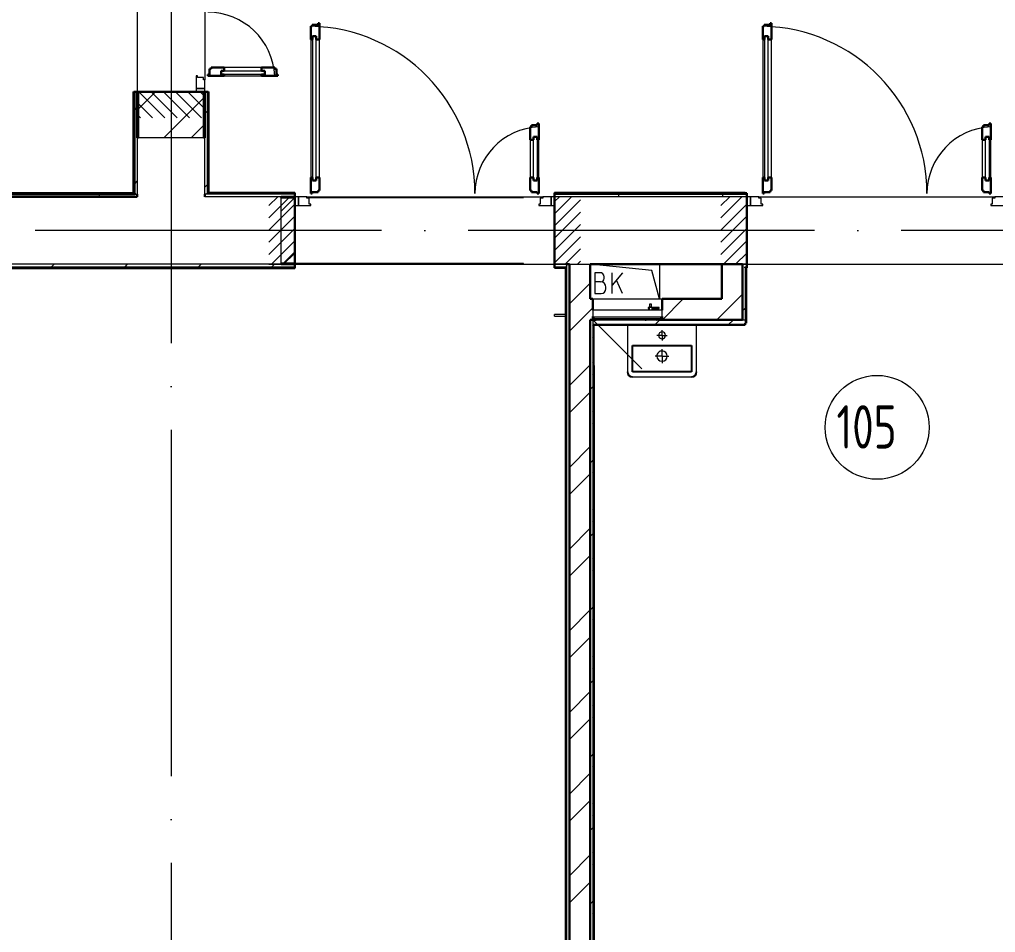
# Model space of a CAD drawing. Header units: millimetres. Extents: x -259793 to 1187961, y -549744 to 43070.
# Drawn here: x -60181 to -54545, y -18046 to -12776 of the extents above; entities that cross this region are included whole.
import ezdxf

# ---------------------------------------------------------------- set-up
doc = ezdxf.new("R2010")
doc.units = ezdxf.units.MM
doc.linetypes.add('ADSK_Линия сетки', pattern=[25, 20, -2.5, 0, -2.5])
doc.linetypes.add('ADSK_Штриховая_ш2 п1_5', pattern=[4.5, 3, -1.5])
for name, color, linetype, lineweight in [('Двери', 252, 'Continuous', 9), ('Марки помещений', 252, 'Continuous', 20), ('Оборудование', 8, 'Continuous', 18), ('Ограждение', 252, 'Continuous', 9), ('Оси', 252, 'Continuous', 9), ('Перекрытие', 252, 'Continuous', 18), ('Стены внутренние', 7, 'Continuous', 18), ('Стены наружные', 7, 'Continuous', 18), ('Стены штриховка', 7, 'Continuous', 9)]:
    doc.layers.add(name, color=color, linetype=linetype, lineweight=lineweight)
doc.layers.add('Двери открывание', color=7, linetype='Continuous', lineweight=9, true_color=0xc0c0c0)
doc.layers.add('Узлы', color=7, linetype='Continuous')
doc.styles.add('GOST Common_3', font='', dxfattribs={"height": 3.5})
doc.styles.get('GOST Common_3').set_extended_font_data('GOST 2.304 type A')
pattern_1 = [(0, (-32119.8, 96), (0, 600), []), (90, (-32119.8, 96), (-600, 4e-14), [])]

# ---------------------------------------------------------------- blocks, each defined once
blk = doc.blocks.new('1 этаж')
at = {"layer": 'Двери', "lineweight": 18, "true_color": 0x636466}
h = blk.add_hatch(dxfattribs=at)
h.set_pattern_fill('FP_2', color=251, angle=-90, style=0, pattern_type=2)
h.set_pattern_definition([(315, (-59305.8, -12318.73), (35.3553, 35.3553), [])])
h.paths.add_polyline_path([(-59500.8, -13343.7), (-59110.8, -13343.7), (-59110.8, -13193.7), (-59500.8, -13193.7), (-59500.8, -13204.2)])
h.paths.add_polyline_path([(-59500.8, -11543.7), (-59500.8, -11693.7), (-59110.8, -11693.7), (-59110.8, -11543.7)])
h = blk.add_hatch(dxfattribs=at)
h.set_pattern_fill('FP_2', color=251, style=0, pattern_type=2)
h.set_pattern_definition([(45, (-57965.8, -13993.73), (-35.3553, 35.3553), [])])
h.paths.add_polyline_path([(-56940.8, -14188.7), (-56940.8, -13798.7), (-57090.8, -13798.7), (-57090.8, -14188.7), (-57080.3, -14188.7)])
h.paths.add_polyline_path([(-58740.8, -14188.7), (-58590.8, -14188.7), (-58590.8, -13798.7), (-58740.8, -13798.7)])
h = blk.add_hatch(dxfattribs=at)
h.set_pattern_fill('FP_2', color=251, style=0, pattern_type=2)
h.set_pattern_definition([(45, (-55355.803, -13993.73), (-35.3553, 35.3553), [])])
h.paths.add_polyline_path([(-54330.8, -14188.7), (-54330.8, -13798.7), (-54480.8, -13798.7), (-54480.8, -14188.7), (-54470.3, -14188.7)])
h.paths.add_polyline_path([(-56130.8, -14188.7), (-55980.8, -14188.7), (-55980.8, -13798.7), (-56130.8, -13798.7)])
at = {"layer": 'Ограждение', "true_color": 0x636466}
h = blk.add_hatch(dxfattribs=at)
h.set_pattern_fill('FP_25', color=251, style=0, pattern_type=2)
h.set_pattern_definition(pattern_1)
h.paths.add_polyline_path([(-59090.8, -13778.7), (-59085.8, -13773.7), (-59085.8, -13193.7), (-59090.8, -13193.7), (-59090.8, -13777.1)])
h = blk.add_hatch(dxfattribs=at)
h.set_pattern_fill('FP_25', color=251, style=0, pattern_type=2)
h.set_pattern_definition(pattern_1)
h.paths.add_polyline_path([(-56004, -13778.7), (-55990.8, -13778.7), (-55990.8, -13773.7), (-57090.8, -13773.7), (-57090.8, -13778.7), (-56721.6, -13778.7)])
at = {"color": 251, "lineweight": 18, "true_color": 0x636466}
for p, q in [((-56530.4, -14224.6), (-56885.8, -14188.7)), ((-56485.8, -14188.7), (-56485.8, -14388.7)), ((-56828.4, -14237), (-56858.4, -14237)), ((-56858.4, -14237), (-56858.4, -14357)), ((-56698.4, -14237), (-56758.4, -14308.5)), ((-56758.4, -14357), (-56758.4, -14237)), ((-56485.8, -14388.7), (-56530.4, -14224.6)), ((-56825.1, -14290.3), (-56858.4, -14290.3)), ((-56805.1, -14270.3), (-56805.1, -14260.3)), ((-56698.4, -14357), (-56734.4, -14279.8)), ((-56858.4, -14357), (-56821.8, -14357)), ((-56795.1, -14330.3), (-56795.1, -14320.3))]:
    blk.add_line(p, q, dxfattribs=at)
for centre, radius, start, end in [((-56828.4, -14260.3), 23.3, 0, 90), ((-56825.1, -14270.3), 20, 270, 0), ((-56825.1, -14320.3), 30, 0, 90), ((-56821.8, -14330.3), 26.7, 270, 0)]:
    blk.add_arc(centre, radius, start, end, dxfattribs=at)
at = {"layer": 'Двери', "color": 251, "lineweight": 30, "true_color": 0x636466}
for p, q in [((-58490.8, -12814.7), (-58498.8, -12814.7)), ((-58498.8, -12814.7), (-58498.8, -12890.7)), ((-58456.8, -12805.7), (-58490.8, -12805.7)), ((-58490.8, -12805.7), (-58490.8, -12814.7)), ((-58448.8, -12796.7), (-58456.8, -12796.7)), ((-58456.8, -12796.7), (-58456.8, -12805.7)), ((-58448.8, -12890.7), (-58448.8, -12796.7)), ((-55880.8, -12814.7), (-55888.8, -12814.7)), ((-55888.8, -12814.7), (-55888.8, -12890.7)), ((-55846.8, -12805.7), (-55880.8, -12805.7)), ((-55880.8, -12805.7), (-55880.8, -12814.7)), ((-55838.8, -12796.7), (-55846.8, -12796.7)), ((-55846.8, -12796.7), (-55846.8, -12805.7)), ((-55838.8, -12890.7), (-55838.8, -12796.7)), ((-58489.8, -12890.7), (-58498.8, -12890.7)), ((-58489.8, -12872.7), (-58489.8, -12890.7)), ((-58468.8, -12872.7), (-58489.8, -12872.7)), ((-58468.8, -12890.7), (-58468.8, -12872.7)), ((-58448.8, -12890.7), (-58468.8, -12890.7)), ((-55879.8, -12890.7), (-55888.8, -12890.7)), ((-55879.8, -12872.7), (-55879.8, -12890.7)), ((-55858.8, -12872.7), (-55879.8, -12872.7)), ((-55858.8, -12890.7), (-55858.8, -12872.7)), ((-55838.8, -12890.7), (-55858.8, -12890.7)), ((-59083.8, -13059.7), (-59083.8, -13093.7)), ((-59074.8, -13059.7), (-59083.8, -13059.7)), ((-58998.8, -13051.7), (-59074.8, -13051.7)), ((-59074.8, -13051.7), (-59074.8, -13059.7)), ((-58998.8, -13071.7), (-59016.8, -13071.7)), ((-59016.8, -13071.7), (-59016.8, -13092.7)), ((-58998.8, -13051.7), (-58998.8, -13071.7)), ((-58706.8, -13051.7), (-58782.8, -13051.7)), ((-58782.8, -13051.7), (-58782.8, -13071.7)), ((-58782.8, -13071.7), (-58764.8, -13071.7)), ((-58764.8, -13071.7), (-58764.8, -13092.7)), ((-58706.8, -13059.7), (-58706.8, -13051.7)), ((-58697.8, -13059.7), (-58706.8, -13059.7)), ((-58697.8, -13093.7), (-58697.8, -13059.7)), ((-59083.8, -13093.7), (-59092.8, -13093.7)), ((-59092.8, -13093.7), (-59092.8, -13101.7)), ((-59092.8, -13101.7), (-58998.8, -13101.7)), ((-59016.8, -13092.7), (-58998.8, -13092.7)), ((-58998.8, -13092.7), (-58998.8, -13101.7)), ((-58782.8, -13092.7), (-58782.8, -13101.7)), ((-58764.8, -13092.7), (-58782.8, -13092.7)), ((-58782.8, -13101.7), (-58688.8, -13101.7)), ((-58688.8, -13093.7), (-58697.8, -13093.7)), ((-58688.8, -13101.7), (-58688.8, -13093.7)), ((-57224.8, -13394.7), (-57232.8, -13394.7)), ((-57232.8, -13394.7), (-57232.8, -13470.7)), ((-57190.8, -13385.7), (-57224.8, -13385.7)), ((-57224.8, -13385.7), (-57224.8, -13394.7)), ((-57182.8, -13376.7), (-57190.8, -13376.7)), ((-57190.8, -13376.7), (-57190.8, -13385.7)), ((-57182.8, -13470.7), (-57182.8, -13376.7)), ((-54614.8, -13394.7), (-54622.8, -13394.7)), ((-54622.8, -13394.7), (-54622.8, -13470.7)), ((-54580.8, -13385.7), (-54614.8, -13385.7)), ((-54614.8, -13385.7), (-54614.8, -13394.7)), ((-54572.8, -13376.7), (-54580.8, -13376.7)), ((-54580.8, -13376.7), (-54580.8, -13385.7)), ((-54572.8, -13470.7), (-54572.8, -13376.7)), ((-57212.8, -13470.7), (-57212.8, -13452.7)), ((-57212.8, -13452.7), (-57191.8, -13452.7)), ((-57191.8, -13452.7), (-57191.8, -13470.7)), ((-54602.8, -13470.7), (-54602.8, -13452.7)), ((-54602.8, -13452.7), (-54581.8, -13452.7)), ((-54581.8, -13452.7), (-54581.8, -13470.7)), ((-57232.8, -13470.7), (-57212.8, -13470.7)), ((-57191.8, -13470.7), (-57182.8, -13470.7)), ((-54622.8, -13470.7), (-54602.8, -13470.7)), ((-54581.8, -13470.7), (-54572.8, -13470.7)), ((-58498.8, -13686.7), (-58498.8, -13780.7)), ((-58489.8, -13686.7), (-58498.8, -13686.7)), ((-58489.8, -13704.7), (-58489.8, -13686.7)), ((-58468.8, -13686.7), (-58468.8, -13704.7)), ((-58448.8, -13686.7), (-58468.8, -13686.7)), ((-58448.8, -13762.7), (-58448.8, -13686.7)), ((-57232.8, -13686.7), (-57232.8, -13762.7)), ((-57232.8, -13686.7), (-57212.8, -13686.7)), ((-57212.8, -13686.7), (-57212.8, -13704.7)), ((-57191.8, -13686.7), (-57182.8, -13686.7)), ((-57191.8, -13704.7), (-57191.8, -13686.7)), ((-57182.8, -13780.7), (-57182.8, -13686.7)), ((-55888.8, -13686.7), (-55888.8, -13780.7)), ((-55879.8, -13686.7), (-55888.8, -13686.7)), ((-55879.8, -13704.7), (-55879.8, -13686.7)), ((-55858.8, -13686.7), (-55858.8, -13704.7)), ((-55838.8, -13686.7), (-55858.8, -13686.7)), ((-55838.8, -13762.7), (-55838.8, -13686.7)), ((-54622.8, -13686.7), (-54622.8, -13762.7)), ((-54622.8, -13686.7), (-54602.8, -13686.7)), ((-54602.8, -13686.7), (-54602.8, -13704.7)), ((-54581.8, -13686.7), (-54572.8, -13686.7)), ((-54581.8, -13704.7), (-54581.8, -13686.7)), ((-54572.8, -13780.7), (-54572.8, -13686.7)), ((-58468.8, -13704.7), (-58489.8, -13704.7)), ((-57212.8, -13704.7), (-57191.8, -13704.7)), ((-55858.8, -13704.7), (-55879.8, -13704.7)), ((-54602.8, -13704.7), (-54581.8, -13704.7)), ((-58498.8, -13780.7), (-58490.8, -13780.7)), ((-58490.8, -13780.7), (-58490.8, -13771.7)), ((-58490.8, -13771.7), (-58456.8, -13771.7)), ((-58456.8, -13771.7), (-58456.8, -13762.7)), ((-58456.8, -13762.7), (-58448.8, -13762.7)), ((-57232.8, -13762.7), (-57224.8, -13762.7)), ((-57224.8, -13762.7), (-57224.8, -13771.7)), ((-57224.8, -13771.7), (-57190.8, -13771.7)), ((-57190.8, -13771.7), (-57190.8, -13780.7)), ((-57190.8, -13780.7), (-57182.8, -13780.7)), ((-55888.8, -13780.7), (-55880.8, -13780.7)), ((-55880.8, -13780.7), (-55880.8, -13771.7)), ((-55880.8, -13771.7), (-55846.8, -13771.7)), ((-55846.8, -13771.7), (-55846.8, -13762.7)), ((-55846.8, -13762.7), (-55838.8, -13762.7)), ((-54622.8, -13762.7), (-54614.8, -13762.7)), ((-54614.8, -13762.7), (-54614.8, -13771.7)), ((-54614.8, -13771.7), (-54580.8, -13771.7)), ((-54580.8, -13771.7), (-54580.8, -13780.7)), ((-54580.8, -13780.7), (-54572.8, -13780.7))]:
    blk.add_line(p, q, dxfattribs=at)
at = {"layer": 'Двери', "color": 251, "true_color": 0x636466}
for p, q in [((-58498.8, -12890.7), (-58498.8, -13686.7)), ((-58489.8, -12872.7), (-58489.8, -13704.7)), ((-58468.8, -12872.7), (-58489.8, -12872.7)), ((-58468.8, -13704.7), (-58468.8, -12872.7)), ((-58448.8, -13686.7), (-58448.8, -12890.7)), ((-55888.8, -12890.7), (-55888.8, -13686.7)), ((-55879.8, -12872.7), (-55879.8, -13704.7)), ((-55858.8, -12872.7), (-55879.8, -12872.7)), ((-55858.8, -13704.7), (-55858.8, -12872.7)), ((-55838.8, -13686.7), (-55838.8, -12890.7)), ((-59016.8, -13071.7), (-58764.8, -13071.7)), ((-59016.8, -13092.7), (-59016.8, -13071.7)), ((-58782.8, -13051.7), (-58998.8, -13051.7)), ((-58764.8, -13071.7), (-58764.8, -13092.7)), ((-59152.8, -13101.7), (-59160.8, -13101.7)), ((-59160.8, -13101.7), (-59160.8, -13173.7)), ((-59152.8, -13110.7), (-59152.8, -13101.7)), ((-59118.8, -13110.7), (-59152.8, -13110.7)), ((-59118.8, -13124.7), (-59118.8, -13110.7)), ((-59110.8, -13124.7), (-59118.8, -13124.7)), ((-59110.8, -13173.7), (-59110.8, -13124.7)), ((-58764.8, -13092.7), (-59016.8, -13092.7)), ((-58998.8, -13101.7), (-58782.8, -13101.7)), ((-59110.8, -13173.7), (-59160.8, -13173.7)), ((-59160.8, -13173.7), (-59160.8, -13193.7)), ((-59160.8, -13173.7), (-59110.8, -13173.7)), ((-59110.8, -13193.7), (-59110.8, -13173.7)), ((-59160.8, -13193.7), (-59110.8, -13193.7)), ((-57212.8, -13704.7), (-57212.8, -13452.7)), ((-57212.8, -13452.7), (-57191.8, -13452.7)), ((-57191.8, -13452.7), (-57191.8, -13704.7)), ((-54602.8, -13704.7), (-54602.8, -13452.7)), ((-54602.8, -13452.7), (-54581.8, -13452.7)), ((-54581.8, -13452.7), (-54581.8, -13704.7)), ((-57232.8, -13470.7), (-57232.8, -13686.7)), ((-57182.8, -13686.7), (-57182.8, -13470.7)), ((-54622.8, -13470.7), (-54622.8, -13686.7)), ((-54572.8, -13686.7), (-54572.8, -13470.7)), ((-58489.8, -13704.7), (-58468.8, -13704.7)), ((-57191.8, -13704.7), (-57212.8, -13704.7)), ((-55879.8, -13704.7), (-55858.8, -13704.7)), ((-54581.8, -13704.7), (-54602.8, -13704.7)), ((-58590.8, -13798.7), (-58590.8, -13848.7)), ((-58570.8, -13798.7), (-58590.8, -13798.7)), ((-58570.8, -13848.7), (-58570.8, -13798.7)), ((-58521.8, -13798.7), (-58570.8, -13798.7)), ((-58570.8, -13798.7), (-58570.8, -13848.7)), ((-58521.8, -13806.7), (-58521.8, -13798.7)), ((-58507.8, -13806.7), (-58521.8, -13806.7)), ((-58507.8, -13840.7), (-58507.8, -13806.7)), ((-57159.8, -13806.7), (-57173.8, -13806.7)), ((-57173.8, -13806.7), (-57173.8, -13840.7)), ((-57159.8, -13798.7), (-57159.8, -13806.7)), ((-57110.8, -13798.7), (-57159.8, -13798.7)), ((-57090.8, -13798.7), (-57110.8, -13798.7)), ((-57110.8, -13798.7), (-57110.8, -13848.7)), ((-57110.8, -13848.7), (-57110.8, -13798.7)), ((-57090.8, -13848.7), (-57090.8, -13798.7)), ((-55980.8, -13798.7), (-55980.8, -13848.7)), ((-55960.8, -13798.7), (-55980.8, -13798.7)), ((-55960.8, -13848.7), (-55960.8, -13798.7)), ((-55911.8, -13798.7), (-55960.8, -13798.7)), ((-55960.8, -13798.7), (-55960.8, -13848.7)), ((-55911.8, -13806.7), (-55911.8, -13798.7)), ((-55897.8, -13806.7), (-55911.8, -13806.7)), ((-55897.8, -13840.7), (-55897.8, -13806.7)), ((-54549.8, -13806.7), (-54563.8, -13806.7)), ((-54563.8, -13806.7), (-54563.8, -13840.7)), ((-54549.8, -13798.7), (-54549.8, -13806.7)), ((-54500.8, -13798.7), (-54549.8, -13798.7)), ((-58590.8, -13848.7), (-58570.8, -13848.7)), ((-58570.8, -13848.7), (-58498.8, -13848.7)), ((-58498.8, -13840.7), (-58507.8, -13840.7)), ((-58498.8, -13848.7), (-58498.8, -13840.7)), ((-57173.8, -13840.7), (-57182.8, -13840.7)), ((-57182.8, -13840.7), (-57182.8, -13848.7)), ((-57182.8, -13848.7), (-57110.8, -13848.7)), ((-57110.8, -13848.7), (-57090.8, -13848.7)), ((-55980.8, -13848.7), (-55960.8, -13848.7)), ((-55960.8, -13848.7), (-55888.8, -13848.7)), ((-55888.8, -13840.7), (-55897.8, -13840.7)), ((-55888.8, -13848.7), (-55888.8, -13840.7)), ((-54563.8, -13840.7), (-54572.8, -13840.7)), ((-54572.8, -13840.7), (-54572.8, -13848.7)), ((-54572.8, -13848.7), (-54500.8, -13848.7))]:
    blk.add_line(p, q, dxfattribs=at)
at = {"layer": 'Двери', "color": 251, "linetype": 'ADSK_Штриховая_ш2 п1_5', "true_color": 0x636466}
for p, q in [((-59110.8, -13193.7), (-59500.8, -13193.7)), ((-59500.8, -13193.7), (-59500.8, -13343.7)), ((-59110.8, -13343.7), (-59110.8, -13193.7)), ((-58590.8, -13798.7), (-58740.8, -13798.7)), ((-58590.8, -14188.7), (-58590.8, -13798.7)), ((-56940.8, -13798.7), (-57090.8, -13798.7)), ((-57090.8, -13798.7), (-57090.8, -14188.7)), ((-55980.8, -13798.7), (-56130.8, -13798.7)), ((-55980.8, -14188.7), (-55980.8, -13798.7)), ((-58740.8, -14188.7), (-58590.8, -14188.7)), ((-57090.8, -14188.7), (-56940.8, -14188.7)), ((-56130.8, -14188.7), (-55980.8, -14188.7))]:
    blk.add_line(p, q, dxfattribs=at)
at = {"layer": 'Двери открывание', "color": 251, "true_color": 0x636466}
for centre, radius, start, end in [((-59092.8, -13119.7), 386, 2.6728, 90), ((-58516.8, -13780.7), 966, 0, 88.9323), ((-55906.8, -13780.7), 966, 0, 88.9323), ((-57164.8, -13780.7), 386, 92.6728, 180), ((-54554.8, -13780.7), 386, 92.6728, 180)]:
    blk.add_arc(centre, radius, start, end, dxfattribs=at)
at = {"layer": 'Марки помещений', "color": 251, "true_color": 0x636466}
blk.add_circle((-55228.4, -15129.9), 300, dxfattribs=at)
at = {"layer": 'Оборудование', "color": 251, "true_color": 0x636466}
for p, q in [((-56543.4, -14418.4), (-56543.4, -14435.9)), ((-56531.2, -14418.4), (-56543.4, -14418.4)), ((-56531.2, -14435.9), (-56531.2, -14418.4)), ((-56870.8, -14453.7), (-56870.8, -14490.1)), ((-56470.8, -14453.7), (-56870.8, -14453.7)), ((-56542.1, -14438.4), (-56550.4, -14438.4)), ((-56550.4, -14438.4), (-56550.4, -14443.4)), ((-56550.4, -14443.4), (-56542.1, -14443.4)), ((-56547, -14437.8), (-56547, -14453.7)), ((-56527.7, -14437.8), (-56547, -14437.8)), ((-56543.4, -14435.9), (-56545.4, -14437.8)), ((-56531.2, -14435.9), (-56543.4, -14435.9)), ((-56486.7, -14438.4), (-56532.5, -14438.4)), ((-56532.5, -14443.4), (-56486.7, -14443.4)), ((-56529.2, -14437.8), (-56531.2, -14435.9)), ((-56527.7, -14453.7), (-56527.7, -14437.8)), ((-56486.7, -14443.4), (-56486.7, -14438.4)), ((-56470.8, -14490.1), (-56470.8, -14453.7)), ((-56870.8, -14508.7), (-56588, -14791.6)), ((-56869.9, -14491), (-56471.7, -14491)), ((-56863.8, -14491), (-56863.8, -14500.8)), ((-56862.8, -14501.7), (-56478.8, -14501.7)), ((-56851.8, -14503.3), (-56851.8, -14508.7)), ((-56851.8, -14508.7), (-56489.8, -14508.7)), ((-56567.3, -14508.7), (-56567.3, -14510.7)), ((-56567.3, -14510.7), (-56563.3, -14510.7)), ((-56502.8, -14510.7), (-56563.3, -14510.7)), ((-56502.8, -14510.7), (-56498.8, -14510.7)), ((-56498.8, -14510.7), (-56498.8, -14508.7)), ((-56489.8, -14508.7), (-56489.8, -14503.3)), ((-56477.8, -14500.8), (-56477.8, -14491))]:
    blk.add_line(p, q, dxfattribs=at)
for points, knots in [([(-56870.8, -14490.1), (-56870.8, -14490.2), (-56870.8, -14490.4), (-56870.7, -14490.6), (-56870.5, -14490.8), (-56870.4, -14490.9), (-56870.2, -14491), (-56870.1, -14491), (-56870, -14491), (-56869.9, -14491)], [-1, -1, -1, -1, -0.833333, -0.666667, -0.5, -0.333333, -0.25, -0.166667, 0, 0, 0, 0]), ([(-56863.8, -14500.8), (-56863.8, -14500.9), (-56863.8, -14501), (-56863.7, -14501.2), (-56863.6, -14501.4), (-56863.4, -14501.5), (-56863.3, -14501.6), (-56863.2, -14501.7), (-56863.1, -14501.7), (-56862.9, -14501.7), (-56862.8, -14501.7)], [-1, -1, -1, -1, -0.833333, -0.666667, -0.541667, -0.416667, -0.333333, -0.25, -0.166667, 0, 0, 0, 0]), ([(-56853.3, -14501.7), (-56853.2, -14501.7), (-56853, -14501.8), (-56852.7, -14501.8), (-56852.6, -14501.9), (-56852.4, -14502), (-56852.2, -14502.2), (-56852.1, -14502.3), (-56852, -14502.5), (-56851.9, -14502.7), (-56851.8, -14502.9), (-56851.8, -14503.1), (-56851.8, -14503.3)], [-1, -1, -1, -1, -0.833333, -0.75, -0.666667, -0.583333, -0.5, -0.416667, -0.333333, -0.25, -0.166667, 0, 0, 0, 0]), ([(-56489.8, -14503.3), (-56489.8, -14503.1), (-56489.8, -14502.9), (-56489.7, -14502.7), (-56489.6, -14502.5), (-56489.5, -14502.3), (-56489.4, -14502.2), (-56489.2, -14502), (-56489, -14501.9), (-56488.9, -14501.8), (-56488.6, -14501.8), (-56488.4, -14501.7), (-56488.3, -14501.7)], [0, 0, 0, 0, 0.166667, 0.25, 0.333333, 0.416667, 0.5, 0.583333, 0.666667, 0.75, 0.833333, 1, 1, 1, 1]), ([(-56478.8, -14501.7), (-56478.7, -14501.7), (-56478.5, -14501.7), (-56478.4, -14501.7), (-56478.3, -14501.6), (-56478.2, -14501.5), (-56478, -14501.4), (-56477.9, -14501.2), (-56477.8, -14501), (-56477.8, -14500.9), (-56477.8, -14500.8)], [0, 0, 0, 0, 0.166667, 0.25, 0.333333, 0.416667, 0.541667, 0.666667, 0.833333, 1, 1, 1, 1]), ([(-56471.7, -14491), (-56471.6, -14491), (-56471.5, -14491), (-56471.4, -14491), (-56471.2, -14490.9), (-56471.1, -14490.8), (-56470.9, -14490.6), (-56470.8, -14490.4), (-56470.8, -14490.2), (-56470.8, -14490.1)], [0, 0, 0, 0, 0.166667, 0.25, 0.333333, 0.5, 0.666667, 0.833333, 1, 1, 1, 1])]:
    blk.add_open_spline(points, degree=3, knots=knots, dxfattribs=at)
at = {"layer": 'Ограждение', "color": 251, "true_color": 0x636466}
for p, q in [((-59525.8, -13193.7), (-59520.8, -13193.7)), ((-59525.8, -13193.7), (-59525.8, -13773.7)), ((-59090.8, -13193.7), (-59085.8, -13193.7)), ((-59085.8, -13773.7), (-59085.8, -13193.7)), ((-65255.8, -13773.7), (-59525.8, -13773.7)), ((-59520.8, -13778.7), (-59525.8, -13773.7)), ((-59085.8, -13773.7), (-59090.8, -13778.7)), ((-58590.8, -13773.7), (-59085.8, -13773.7)), ((-58590.8, -13773.7), (-58590.8, -13778.7)), ((-57090.8, -13778.7), (-57090.8, -13773.7)), ((-55990.8, -13773.7), (-57090.8, -13773.7)), ((-55990.8, -13773.7), (-55990.8, -13778.7)), ((-64012.8, -14213.7), (-58590.8, -14213.7)), ((-58590.8, -14208.7), (-58590.8, -14213.7)), ((-55980.8, -14508.7), (-55980.8, -14208.7)), ((-57090.8, -14488.7), (-57090.8, -14478.7)), ((-57025.8, -14478.7), (-57090.8, -14478.7)), ((-57090.8, -14488.7), (-57030.8, -14488.7)), ((-57025.8, -14483.7), (-57030.8, -14488.7)), ((-57030.8, -14488.7), (-57030.8, -19958.8)), ((-55980.8, -14508.7), (-55985.8, -14508.7)), ((-56865.8, -14773.7), (-56860.8, -14773.7)), ((-56860.8, -19958.8), (-56860.8, -14773.7))]:
    blk.add_line(p, q, dxfattribs=at)
at = {"layer": 'Оси', "color": 251, "linetype": 'ADSK_Линия сетки', "ltscale": 100, "true_color": 0x636466}
for p, q in [((-59305.8, -2643.7), (-59305.8, -33769.9)), ((4411.5, -13993.7), (-72528.1, -13993.7))]:
    blk.add_line(p, q, dxfattribs=at)
at = {"layer": 'Перекрытие', "color": 251, "ltscale": 100, "true_color": 0x636466}
for p, q in [((-58521.8, -13798.7), (-57159.8, -13798.7)), ((-56485.8, -14188.7), (-56485.8, -14388.7))]:
    blk.add_line(p, q, dxfattribs=at)
at = {"layer": 'Стены внутренние', "color": 251, "true_color": 0x636466}
for p, q in [((-59500.8, -10668.7), (-59500.8, -13783.7)), ((-59110.8, -11762.7), (-59110.8, -13124.7)), ((-59115.8, -13458.7), (-59495.8, -13458.7)), ((-59110.8, -13783.7), (-59110.8, -13458.7)), ((-58670.8, -13798.7), (-59110.8, -13798.7)), ((-58670.8, -14183.7), (-58670.8, -13803.7)), ((-57270.8, -13803.7), (-57270.8, -13798.7)), ((-55980.8, -13798.7), (-57090.8, -13798.7)), ((-55911.8, -13798.7), (-54549.8, -13798.7)), ((-58590.8, -14188.7), (-57020.8, -14188.7)), ((-57270.8, -14188.7), (-57270.8, -14183.7)), ((-57005.8, -14188.7), (-56885.8, -14188.7)), ((-55980.8, -14188.7), (-54480.8, -14188.7))]:
    blk.add_line(p, q, dxfattribs=at)
at = {"layer": 'Стены внутренние', "color": 251, "lineweight": 30, "true_color": 0x636466}
for p, q in [((-59495.8, -13458.7), (-59500.8, -13458.7)), ((-59110.8, -13458.7), (-59115.8, -13458.7)), ((-59500.8, -13783.7), (-59500.8, -13798.7)), ((-59110.8, -13798.7), (-59110.8, -13783.7)), ((-58670.8, -13803.7), (-58670.8, -13798.7)), ((-57090.8, -13798.7), (-57090.8, -14188.7)), ((-55980.8, -14188.7), (-55980.8, -13798.7)), ((-58670.8, -14188.7), (-58670.8, -14183.7)), ((-57020.8, -14188.7), (-57005.8, -14188.7)), ((-56885.8, -14188.7), (-56125.8, -14188.7))]:
    blk.add_line(p, q, dxfattribs=at)
at = {"layer": 'Стены наружные', "color": 251, "lineweight": 30, "true_color": 0x636466}
for p, q in [((-59500.8, -13193.7), (-59520.8, -13193.7)), ((-59520.8, -13193.7), (-59520.8, -13778.7)), ((-59500.8, -13458.7), (-59500.8, -13193.7)), ((-59115.8, -13193.7), (-59495.8, -13193.7)), ((-59495.8, -13193.7), (-59495.8, -13458.7)), ((-59115.8, -13458.7), (-59115.8, -13193.7)), ((-59090.8, -13193.7), (-59110.8, -13193.7)), ((-59110.8, -13193.7), (-59110.8, -13458.7)), ((-59090.8, -13778.7), (-59090.8, -13193.7)), ((-65355.8, -13798.7), (-59500.8, -13798.7)), ((-59515.8, -13783.7), (-65275.8, -13783.7)), ((-59520.8, -13778.7), (-65270.8, -13778.7)), ((-59515.8, -13778.7), (-59515.8, -13783.7)), ((-59095.8, -13783.7), (-59095.8, -13778.7)), ((-58590.8, -13778.7), (-59090.8, -13778.7)), ((-58670.8, -13798.7), (-58590.8, -13798.7)), ((-58590.8, -13803.7), (-58670.8, -13803.7)), ((-58590.8, -13798.7), (-58590.8, -13778.7)), ((-58590.8, -14183.7), (-58590.8, -13803.7)), ((-55980.8, -13778.7), (-57090.8, -13778.7)), ((-57090.8, -13778.7), (-57090.8, -13798.7)), ((-55980.8, -13798.7), (-55980.8, -13778.7)), ((-58670.8, -14183.7), (-58590.8, -14183.7)), ((-58590.8, -14188.7), (-58670.8, -14188.7)), ((-58590.8, -14208.7), (-58590.8, -14188.7)), ((-57090.8, -14188.7), (-57090.8, -14208.7)), ((-57005.8, -14188.7), (-57020.8, -14188.7)), ((-57005.8, -14188.7), (-57005.8, -19968.7)), ((-56885.8, -14388.7), (-56885.8, -14188.7)), ((-56125.8, -14188.7), (-56125.8, -14388.7)), ((-56005.8, -14188.7), (-56125.8, -14188.7)), ((-56005.8, -14508.7), (-56005.8, -14188.7)), ((-55980.8, -14208.7), (-55980.8, -14188.7)), ((-64012.8, -14208.7), (-58590.8, -14208.7)), ((-57090.8, -14208.7), (-57025.8, -14208.7)), ((-57025.8, -14203.7), (-57020.8, -14203.7)), ((-57025.8, -14208.7), (-57025.8, -19958.7)), ((-55990.8, -14203.7), (-55990.8, -14208.7)), ((-55985.8, -14208.7), (-55980.8, -14208.7)), ((-55985.8, -14528.7), (-55985.8, -14208.7)), ((-56870.8, -14388.7), (-56885.8, -14388.7)), ((-56870.8, -14453.7), (-56870.8, -14388.7)), ((-56125.8, -14388.7), (-56470.8, -14388.7)), ((-56470.8, -14388.7), (-56470.8, -14453.7)), ((-56885.8, -19968.7), (-56885.8, -14508.7)), ((-56851.8, -14508.7), (-56885.8, -14508.7)), ((-56870.8, -14508.7), (-56870.8, -14490.4)), ((-56865.8, -19958.7), (-56865.8, -14538.7)), ((-56865.8, -14538.7), (-55990.8, -14538.7)), ((-56005.8, -14508.7), (-56489.8, -14508.7)), ((-56470.8, -14490.4), (-56470.8, -14508.7)), ((-55990.8, -14528.7), (-55985.8, -14528.7)), ((-55990.8, -14538.7), (-55990.8, -14528.7))]:
    blk.add_line(p, q, dxfattribs=at)
at = {"layer": 'Стены наружные', "color": 251, "linetype": 'Continuous', "lineweight": 9, "true_color": 0x636466}
for p, q in [((-59520.8, -13233.6), (-59515.8, -13228.6)), ((-59495.8, -13293.2), (-59396.3, -13193.7)), ((-59347, -13458.7), (-59115.8, -13227.5)), ((-59095.8, -13232.8), (-59090.8, -13227.8)), ((-59520.8, -13304.3), (-59515.8, -13299.3)), ((-59515.8, -13299.3), (-59500.8, -13284.3)), ((-59095.8, -13303.5), (-59090.8, -13298.5)), ((-59110.8, -13318.5), (-59095.8, -13303.5)), ((-59520.8, -13375), (-59515.8, -13370)), ((-59189.8, -13458.7), (-59115.8, -13384.7)), ((-59095.8, -13374.2), (-59090.8, -13369.2)), ((-59520.8, -13445.7), (-59515.8, -13440.7)), ((-59095.8, -13444.9), (-59090.8, -13439.9)), ((-59520.8, -13516.4), (-59515.8, -13511.4)), ((-59095.8, -13515.7), (-59090.8, -13510.7)), ((-59095.8, -13586.4), (-59090.8, -13581.4)), ((-59520.8, -13587.1), (-59515.8, -13582.1)), ((-59520.8, -13657.8), (-59515.8, -13652.8)), ((-59095.8, -13657.1), (-59090.8, -13652.1)), ((-59520.8, -13728.5), (-59515.8, -13723.5)), ((-59515.8, -13723.5), (-59500.8, -13708.5)), ((-59110.8, -13742.8), (-59095.8, -13727.8)), ((-59095.8, -13727.8), (-59090.8, -13722.8)), ((-60141.7, -13783.7), (-60136.7, -13778.7)), ((-60071, -13783.7), (-60066, -13778.7)), ((-60000.3, -13783.7), (-59995.3, -13778.7)), ((-59929.6, -13783.7), (-59924.6, -13778.7)), ((-59858.8, -13783.7), (-59853.8, -13778.7)), ((-59788.1, -13783.7), (-59783.1, -13778.7)), ((-59719.8, -13798.7), (-59719.8, -13783.7)), ((-59717.4, -13783.7), (-59712.4, -13778.7)), ((-59646.7, -13783.7), (-59641.7, -13778.7)), ((-59576, -13783.7), (-59571, -13778.7)), ((-59081, -13783.7), (-59076, -13778.7)), ((-59010.3, -13783.7), (-59005.3, -13778.7)), ((-58939.6, -13783.7), (-58934.6, -13778.7)), ((-58868.9, -13783.7), (-58863.9, -13778.7)), ((-58798.2, -13783.7), (-58793.2, -13778.7)), ((-58727.5, -13783.7), (-58722.5, -13778.7)), ((-58670.8, -13882.6), (-58591.9, -13803.7)), ((-58656.8, -13783.7), (-58651.8, -13778.7)), ((-57030.4, -13783.7), (-57025.4, -13778.7)), ((-56959.7, -13783.7), (-56954.7, -13778.7)), ((-56889, -13783.7), (-56884, -13778.7)), ((-56818.3, -13783.7), (-56813.3, -13778.7)), ((-56747.6, -13783.7), (-56742.6, -13778.7)), ((-56719.8, -13798.7), (-56719.8, -13783.7)), ((-56676.9, -13783.7), (-56671.9, -13778.7)), ((-56606.2, -13783.7), (-56601.2, -13778.7)), ((-56535.4, -13783.7), (-56530.4, -13778.7)), ((-56464.7, -13783.7), (-56459.7, -13778.7)), ((-56394, -13783.7), (-56389, -13778.7)), ((-56323.3, -13783.7), (-56318.3, -13778.7)), ((-56252.6, -13783.7), (-56247.6, -13778.7)), ((-56181.9, -13783.7), (-56176.9, -13778.7)), ((-56119.8, -13798.7), (-56119.8, -13783.7)), ((-56111.2, -13783.7), (-56106.2, -13778.7)), ((-56040.5, -13783.7), (-56035.5, -13778.7)), ((-58657.6, -14183.7), (-58590.8, -14116.9)), ((-59996, -14203.7), (-59981, -14188.7)), ((-59571.7, -14203.7), (-59556.7, -14188.7)), ((-59147.5, -14203.7), (-59132.5, -14188.7)), ((-58723.2, -14203.7), (-58708.2, -14188.7)), ((-57026.2, -14203.7), (-57020.8, -14198.4)), ((-60142.4, -14208.7), (-60137.4, -14203.7)), ((-60071.7, -14208.7), (-60066.7, -14203.7)), ((-60001, -14208.7), (-59996, -14203.7)), ((-59930.3, -14208.7), (-59925.3, -14203.7)), ((-59859.6, -14208.7), (-59854.6, -14203.7)), ((-59788.9, -14208.7), (-59783.9, -14203.7)), ((-59718.2, -14208.7), (-59713.2, -14203.7)), ((-59647.5, -14208.7), (-59642.5, -14203.7)), ((-59576.7, -14208.7), (-59571.7, -14203.7)), ((-59506, -14208.7), (-59501, -14203.7)), ((-59435.3, -14208.7), (-59430.3, -14203.7)), ((-59364.6, -14208.7), (-59359.6, -14203.7)), ((-59293.9, -14208.7), (-59288.9, -14203.7)), ((-59223.2, -14208.7), (-59218.2, -14203.7)), ((-59152.5, -14208.7), (-59147.5, -14203.7)), ((-59081.8, -14208.7), (-59076.8, -14203.7)), ((-59011.1, -14208.7), (-59006.1, -14203.7)), ((-58940.3, -14208.7), (-58935.3, -14203.7)), ((-58869.6, -14208.7), (-58864.6, -14203.7)), ((-58798.9, -14208.7), (-58793.9, -14203.7)), ((-58728.2, -14208.7), (-58723.2, -14203.7)), ((-58657.5, -14208.7), (-58652.5, -14203.7)), ((-57031.2, -14208.7), (-57026.2, -14203.7)), ((-55990.8, -14229), (-55985.8, -14224)), ((-57025.8, -14274.1), (-57020.8, -14269.1)), ((-57005.8, -14417.8), (-56885.8, -14297.8)), ((-55990.8, -14299.7), (-55985.8, -14294.7)), ((-57025.8, -14344.8), (-57020.8, -14339.8)), ((-56125.8, -14480.7), (-56005.8, -14360.7)), ((-55990.8, -14370.5), (-55985.8, -14365.5)), ((-57025.8, -14415.5), (-57020.8, -14410.5)), ((-56468.1, -14508.7), (-56348.1, -14388.7)), ((-57025.8, -14486.2), (-57020.8, -14481.2)), ((-57005.8, -14574.9), (-56885.8, -14454.9)), ((-56885.8, -14454.9), (-56870.8, -14439.9)), ((-56153.8, -14508.7), (-56125.8, -14480.7)), ((-56005.8, -14456.2), (-55990.8, -14441.2)), ((-55990.8, -14441.2), (-55985.8, -14436.2)), ((-56870.8, -14543.4), (-56866.2, -14538.7)), ((-56512.6, -14538.7), (-56482.6, -14508.7)), ((-56088.4, -14538.7), (-56058.4, -14508.7)), ((-55990.8, -14511.9), (-55985.8, -14506.9)), ((-57025.8, -14556.9), (-57020.8, -14551.9)), ((-57025.8, -14627.6), (-57020.8, -14622.6)), ((-56870.8, -14614.1), (-56865.8, -14609.1)), ((-57025.8, -14698.4), (-57020.8, -14693.4)), ((-56870.8, -14684.8), (-56865.8, -14679.8)), ((-57025.8, -14769.1), (-57020.8, -14764.1)), ((-56870.8, -14755.5), (-56865.8, -14750.5)), ((-57005.8, -14889.2), (-56885.8, -14769.2)), ((-56870.8, -14826.2), (-56865.8, -14821.2)), ((-57025.8, -14839.8), (-57020.8, -14834.8)), ((-57025.8, -14910.5), (-57020.8, -14905.5)), ((-57005.8, -15046.4), (-56885.8, -14926.4)), ((-56885.8, -14911.9), (-56870.8, -14896.9)), ((-56870.8, -14896.9), (-56865.8, -14891.9)), ((-57025.8, -14981.2), (-57020.8, -14976.2)), ((-56870.8, -14967.6), (-56865.8, -14962.6)), ((-56870.8, -15038.3), (-56865.8, -15033.3)), ((-57025.8, -15051.9), (-57020.8, -15046.9)), ((-57025.8, -15122.6), (-57020.8, -15117.6)), ((-56870.8, -15109), (-56865.8, -15104)), ((-57025.8, -15193.3), (-57020.8, -15188.3)), ((-56870.8, -15179.7), (-56865.8, -15174.7)), ((-57025.8, -15264), (-57020.8, -15259)), ((-57005.8, -15360.7), (-56885.8, -15240.7)), ((-56870.8, -15250.5), (-56865.8, -15245.5)), ((-56885.8, -15336.2), (-56870.8, -15321.2)), ((-56870.8, -15321.2), (-56865.8, -15316.2)), ((-57025.8, -15334.7), (-57020.8, -15329.7)), ((-57025.8, -15405.5), (-57020.8, -15400.5)), ((-57005.8, -15517.9), (-56885.8, -15397.9)), ((-56870.8, -15391.9), (-56865.8, -15386.9)), ((-57025.8, -15476.2), (-57020.8, -15471.2)), ((-56870.8, -15462.6), (-56865.8, -15457.6)), ((-57025.8, -15546.9), (-57020.8, -15541.9)), ((-56870.8, -15533.3), (-56865.8, -15528.3)), ((-56870.8, -15604), (-56865.8, -15599)), ((-57025.8, -15617.6), (-57020.8, -15612.6)), ((-57025.8, -15688.3), (-57020.8, -15683.3)), ((-57005.8, -15832.2), (-56885.8, -15712.2)), ((-56870.8, -15674.7), (-56865.8, -15669.7)), ((-57025.8, -15759), (-57020.8, -15754)), ((-56885.8, -15760.4), (-56870.8, -15745.4)), ((-56870.8, -15745.4), (-56865.8, -15740.4)), ((-57025.8, -15829.7), (-57020.8, -15824.7)), ((-56870.8, -15816.1), (-56865.8, -15811.1)), ((-57005.8, -15989.3), (-56885.8, -15869.3)), ((-56870.8, -15886.9), (-56865.8, -15881.9)), ((-57025.8, -15900.4), (-57020.8, -15895.4)), ((-57025.8, -15971.1), (-57020.8, -15966.1)), ((-56870.8, -15957.6), (-56865.8, -15952.6)), ((-57025.8, -16041.9), (-57020.8, -16036.9)), ((-56870.8, -16028.3), (-56865.8, -16023.3)), ((-57025.8, -16112.6), (-57020.8, -16107.6)), ((-56870.8, -16099), (-56865.8, -16094)), ((-56885.8, -16184.7), (-56870.8, -16169.7)), ((-56870.8, -16169.7), (-56865.8, -16164.7)), ((-57025.8, -16183.3), (-57020.8, -16178.3)), ((-57005.8, -16303.6), (-56885.8, -16183.6)), ((-57025.8, -16254), (-57020.8, -16249)), ((-56870.8, -16240.4), (-56865.8, -16235.4)), ((-57025.8, -16324.7), (-57020.8, -16319.7)), ((-57005.8, -16460.8), (-56885.8, -16340.8)), ((-56870.8, -16311.1), (-56865.8, -16306.1)), ((-57025.8, -16395.4), (-57020.8, -16390.4)), ((-56870.8, -16381.8), (-56865.8, -16376.8)), ((-56870.8, -16452.5), (-56865.8, -16447.5)), ((-57025.8, -16466.1), (-57020.8, -16461.1)), ((-57025.8, -16536.8), (-57020.8, -16531.8)), ((-56870.8, -16523.2), (-56865.8, -16518.2)), ((-57025.8, -16607.5), (-57020.8, -16602.5)), ((-56885.8, -16609), (-56870.8, -16594)), ((-56870.8, -16594), (-56865.8, -16589)), ((-57025.8, -16678.2), (-57020.8, -16673.2)), ((-57005.8, -16775.1), (-56885.8, -16655.1)), ((-56870.8, -16664.7), (-56865.8, -16659.7)), ((-56870.8, -16735.4), (-56865.8, -16730.4)), ((-57025.8, -16749), (-57020.8, -16744)), ((-57025.8, -16819.7), (-57020.8, -16814.7)), ((-57005.8, -16932.3), (-56885.8, -16812.3)), ((-56870.8, -16806.1), (-56865.8, -16801.1)), ((-57025.8, -16890.4), (-57020.8, -16885.4)), ((-56870.8, -16876.8), (-56865.8, -16871.8)), ((-57025.8, -16961.1), (-57020.8, -16956.1)), ((-56870.8, -16947.5), (-56865.8, -16942.5)), ((-56885.8, -17033.2), (-56870.8, -17018.2)), ((-56870.8, -17018.2), (-56865.8, -17013.2)), ((-57025.8, -17031.8), (-57020.8, -17026.8)), ((-57025.8, -17102.5), (-57020.8, -17097.5)), ((-57005.8, -17246.6), (-56885.8, -17126.6)), ((-56870.8, -17088.9), (-56865.8, -17083.9)), ((-57025.8, -17173.2), (-57020.8, -17168.2)), ((-56870.8, -17159.6), (-56865.8, -17154.6)), ((-57025.8, -17243.9), (-57020.8, -17238.9)), ((-56870.8, -17230.4), (-56865.8, -17225.4)), ((-57005.8, -17403.7), (-56885.8, -17283.7)), ((-56870.8, -17301.1), (-56865.8, -17296.1)), ((-57025.8, -17314.6), (-57020.8, -17309.6)), ((-57025.8, -17385.4), (-57020.8, -17380.4)), ((-56870.8, -17371.8), (-56865.8, -17366.8)), ((-57025.8, -17456.1), (-57020.8, -17451.1)), ((-56885.8, -17457.5), (-56870.8, -17442.5)), ((-56870.8, -17442.5), (-56865.8, -17437.5)), ((-57025.8, -17526.8), (-57020.8, -17521.8)), ((-56870.8, -17513.2), (-56865.8, -17508.2)), ((-56870.8, -17583.9), (-56865.8, -17578.9)), ((-57025.8, -17597.5), (-57020.8, -17592.5)), ((-57005.8, -17718), (-56885.8, -17598)), ((-57025.8, -17668.2), (-57020.8, -17663.2)), ((-56870.8, -17654.6), (-56865.8, -17649.6)), ((-57025.8, -17738.9), (-57020.8, -17733.9)), ((-56870.8, -17725.3), (-56865.8, -17720.3)), ((-57025.8, -17809.6), (-57020.8, -17804.6)), ((-57005.8, -17875.2), (-56885.8, -17755.2)), ((-56870.8, -17796), (-56865.8, -17791)), ((-56870.8, -17866.8), (-56865.8, -17861.8)), ((-57025.8, -17880.3), (-57020.8, -17875.3)), ((-56885.8, -17881.8), (-56870.8, -17866.8)), ((-57025.8, -17951), (-57020.8, -17946)), ((-56870.8, -17937.5), (-56865.8, -17932.5)), ((-57025.8, -18021.8), (-57020.8, -18016.8)), ((-56870.8, -18008.2), (-56865.8, -18003.2))]:
    blk.add_line(p, q, dxfattribs=at)
at = {"layer": 'Стены наружные', "color": 251, "true_color": 0x636466}
for p, q in [((-58521.8, -13803.7), (-57270.8, -13803.7)), ((-58670.8, -14188.7), (-64012.8, -14188.7)), ((-57270.8, -14183.7), (-58590.8, -14183.7)), ((-55980.8, -14188.7), (-56005.8, -14188.7)), ((-56870.8, -14388.7), (-56470.8, -14388.7))]:
    blk.add_line(p, q, dxfattribs=at)
at = {"layer": 'Стены штриховка', "color": 251, "true_color": 0x636466}
for p, q in [((-59515.8, -13193.7), (-59515.8, -13778.7)), ((-59095.8, -13778.7), (-59095.8, -13193.7)), ((-59515.8, -13783.7), (-59500.8, -13783.7)), ((-58590.8, -13783.7), (-59110.8, -13783.7)), ((-57090.8, -13783.7), (-55980.8, -13783.7)), ((-57020.8, -14188.7), (-57090.8, -14188.7)), ((-57020.8, -19963.7), (-57020.8, -14188.7)), ((-64012.8, -14203.7), (-58590.8, -14203.7)), ((-57090.8, -14203.7), (-57025.8, -14203.7)), ((-55990.8, -14203.7), (-55980.8, -14203.7)), ((-55990.8, -14208.7), (-55990.8, -14528.7)), ((-56870.8, -14508.7), (-56870.8, -19963.7)), ((-56865.8, -14538.7), (-56870.8, -14538.7)), ((-56005.8, -14508.7), (-55990.8, -14508.7))]:
    blk.add_line(p, q, dxfattribs=at)
at = {"layer": 'Узлы', "color": 251, "lineweight": 9, "true_color": 0x636466}
for p, q in [((-56670.8, -14538.7), (-56670.8, -14808.7)), ((-56270.8, -14808.7), (-56270.8, -14538.7)), ((-56470.8, -14598.7), (-56470.8, -14568.7)), ((-56470.8, -14598.7), (-56500.8, -14598.7)), ((-56470.8, -14598.7), (-56470.8, -14628.7)), ((-56470.8, -14598.7), (-56440.8, -14598.7)), ((-56470.8, -14718.7), (-56470.8, -14678.7)), ((-56470.8, -14718.7), (-56510.8, -14718.7)), ((-56470.8, -14718.7), (-56470.8, -14758.7)), ((-56470.8, -14718.7), (-56430.8, -14718.7)), ((-56640.8, -14838.7), (-56470.8, -14838.7)), ((-56470.8, -14838.7), (-56300.8, -14838.7))]:
    blk.add_line(p, q, dxfattribs=at)
at = {"layer": 'Узлы', "color": 251, "true_color": 0x636466}
for p, q in [((-56640.8, -14808.7), (-56640.8, -14657.8)), ((-56640.8, -14657.8), (-56300.8, -14657.8)), ((-56300.8, -14657.8), (-56300.8, -14808.7)), ((-56300.8, -14808.7), (-56640.8, -14808.7))]:
    blk.add_line(p, q, dxfattribs=at)
at = {"layer": 'Узлы', "color": 251, "lineweight": 9, "true_color": 0x636466}
for centre, radius, start, end in [((-56470.8, -14598.7), 20, 90, 180.0116), ((-56470.8, -14598.7), 20, 0, 90), ((-56470.8, -14598.7), 20, 180, 270), ((-56470.8, -14598.7), 20, 270, 0), ((-56470.8, -14718.7), 30, 90, 180.0077), ((-56470.8, -14718.7), 30, 0, 90), ((-56470.8, -14718.7), 30, 180, 270), ((-56470.8, -14718.7), 30, 270, 0)]:
    blk.add_arc(centre, radius, start, end, dxfattribs=at)
at = {"layer": 'Узлы', "color": 251, "true_color": 0x636466}
for centre, start, end in [((-56640.8, -14808.7), 180, 270), ((-56300.8, -14808.7), 270, 0)]:
    blk.add_arc(centre, 30, start, end, dxfattribs=at)
at = {"layer": 'Марки помещений', "color": 251, "true_color": 0x636466, "style": 'GOST Common_3', "width": 0.9}
blk.add_text('105', height=250, dxfattribs=at).set_placement((-55463.3, -15252.2))

msp = doc.modelspace()

# ---------------------------------------------------------------- block references
msp.add_blockref('1 этаж', (0, 0))

doc.saveas('drawing.dxf')
